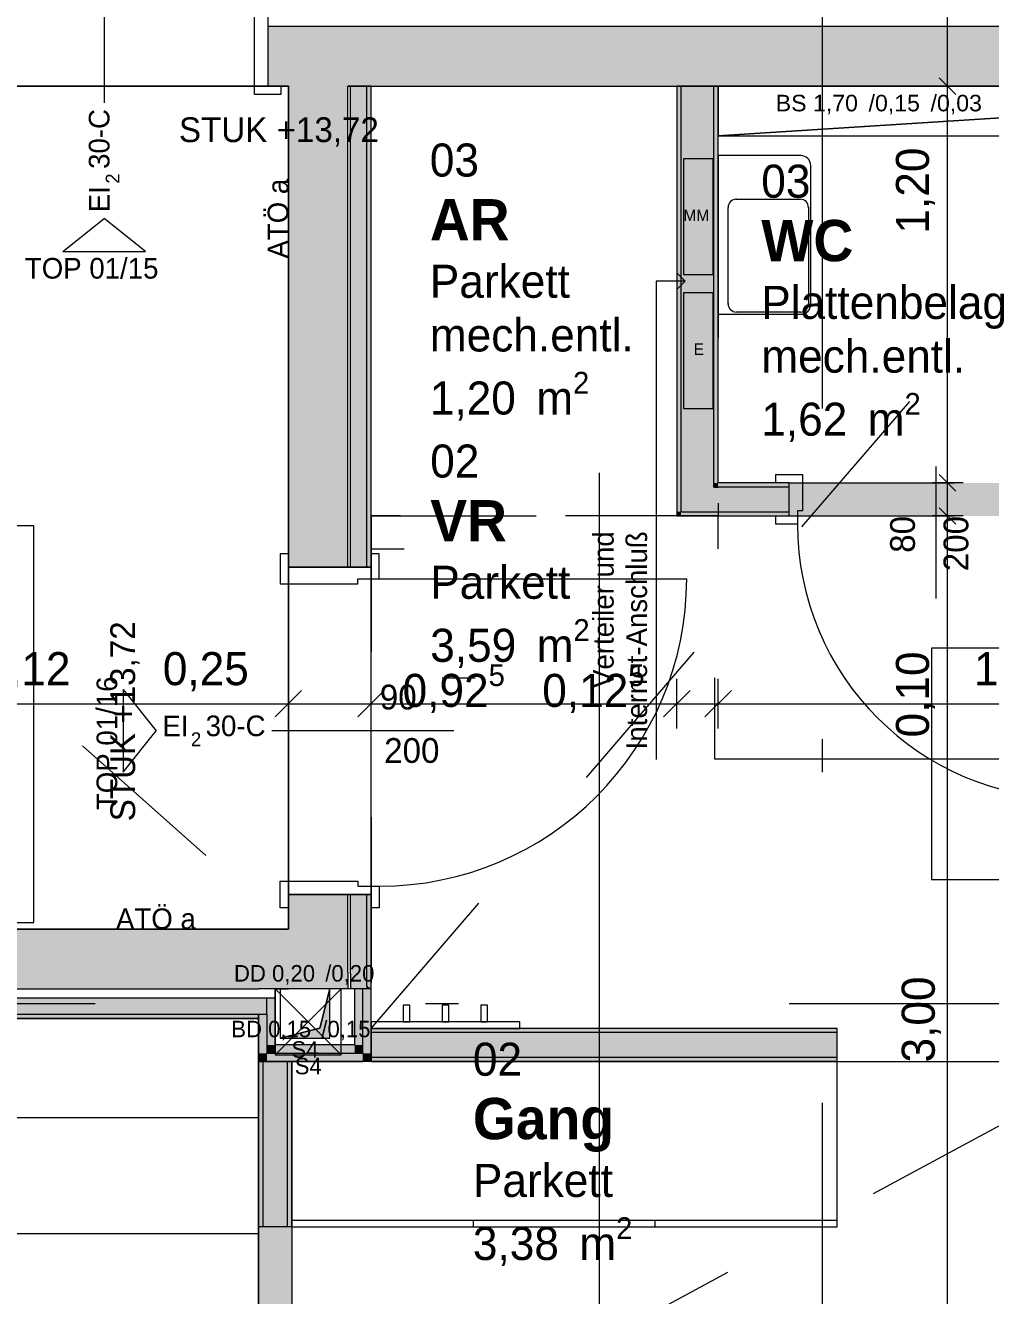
# Model space of a CAD drawing. Header units: metres. Extents: x -3 to 171, y -23 to 41.
# Drawn here: x 12.589 to 15.509, y -9.883 to -6.041 of the extents above; entities that cross this region are included whole.
import ezdxf

# ---------------------------------------------------------------- set-up
doc = ezdxf.new("R2010")
doc.units = ezdxf.units.M
doc.header["$MEASUREMENT"] = 0
for name, pattern in [('Achse', [0.004, 0.002, -0.001, 0, -0.001]), ('Schnittlinie', [0.006, 0.003, -0.0015, 0, -0.0015]), ('Strichlinie eng', [0.002, 0.0015, -0.0005]), ('UNSICHTBAR', [0.4, 0, -0.4]), ('Untersicht', [0.001, 0.0005, -0.0005])]:
    doc.linetypes.add(name, pattern=pattern)
for name, color, linetype in [('4._1.DG PP STG1_1_000 Achsraster', 7, 'Continuous'), ('4._1.DG PP STG1_1_120 Wand Innen tragend', 7, 'Continuous'), ('4._1.DG PP STG1_1_130 Wand Innen', 7, 'Continuous'), ('4._1.DG PP STG1_1_170 Schachtwände', 7, 'Continuous'), ('4._1.DG PP STG1_1_220 Bodenaufbau', 7, 'Continuous'), ('4._1.DG PP STG1_1_230 Decke abgehaengt', 7, 'Continuous'), ('4._1.DG PP STG1_1_270 Deckendurchbruchsymbol', 7, 'Continuous'), ('4._1.DG PP STG1_1_410 Treppe', 7, 'Continuous'), ('4._1.DG PP STG1_1_510 Möblierung', 7, 'Continuous'), ('4._1.DG PP STG1_1_520 Fixeinbauten', 7, 'Continuous'), ('4._1.DG PP STG1_1_530 Küche', 7, 'Continuous'), ('4._1.DG PP STG1_1_540 Sanitäreinrichtung', 7, 'Continuous'), ('4._1.DG PP STG1_1_630 Elektrische Installation', 7, 'Continuous'), ('4._1.DG PP STG1_1_810 Raum', 7, 'Continuous'), ('4._1.DG PP STG1_1_815 Raumbegrenzung', 7, 'Continuous'), ('4._1.DG PP STG1_1_851 Marker Schnitt', 7, 'Continuous'), ('4._1.DG PP STG1_1_910 Allgemein Bemaßung.x', 7, 'Continuous'), ('4._1.DG PP STG1_1_945 Einreichplan Beschriftung', 7, 'Continuous'), ('4._1.DG PP STG1_1_950 Polierplan Bemaßung', 7, 'Continuous')]:
    doc.layers.add(name, color=color, linetype=linetype)
doc.styles.add('ERSTELLTER_STIL_1', font='arial.ttf')
doc.styles.add('ERSTELLTER_STIL_2', font='')
doc.styles.add('ERSTELLTER_STIL_6', font='')
doc.styles.get('ERSTELLTER_STIL_2').set_extended_font_data('Eurostile')
doc.styles.get('ERSTELLTER_STIL_6').set_extended_font_data('Eurostile', bold=True)

msp = doc.modelspace()

# ---------------------------------------------------------------- hatches: boundary and pattern name
at = {"layer": '4._1.DG PP STG1_1_120 Wand Innen tragend', "linetype": 'Continuous', "lineweight": 13, "true_color": 0x3f7f02}
for points in [[(16.385, -6.045), (13.3225, -6.045), (13.3225, -6.225), (16.385, -6.225)], [(13.385, -7.68), (13.565, -7.68), (13.565, -6.225), (13.385, -6.225)], [(13.385, -8.775), (13.565, -8.775), (13.565, -8.67), (13.385, -8.67)], [(9.685, -8.955), (13.295, -8.955), (13.295, -8.775), (9.685, -8.775)], [(13.32, -8.865), (13.295, -8.775), (13.295, -8.955), (13.32, -8.955)], [(13.385, -8.775), (13.295, -8.775), (13.345, -8.955), (13.385, -8.955)], [(13.385, -8.955), (13.565, -8.955), (13.565, -8.9046), (13.385, -8.775)], [(13.385, -8.775), (13.565, -8.9046), (13.565, -8.775)], [(13.345, -8.955), (13.32, -8.865), (13.32, -8.955)]]:
    msp.add_hatch(color=76, dxfattribs=at).paths.add_polyline_path(points)
at = {"layer": '4._1.DG PP STG1_1_120 Wand Innen tragend', "linetype": 'Continuous', "lineweight": 13, "true_color": 0xffaa00}
for points in [[(13.5725, -6.225), (13.5725, -7.68), (13.6225, -7.68), (13.6225, -6.225)], [(13.5725, -8.91), (13.6225, -8.946), (13.6225, -8.67), (13.5725, -8.67)], [(13.6225, -8.946), (13.5725, -8.91), (13.5725, -8.955), (13.6225, -8.955)], [(9.685, -9.0325), (13.295, -9.0325), (13.295, -8.9825), (9.685, -8.9825)], [(13.32, -9.0325), (13.32, -8.9825), (13.295, -8.9825), (13.295, -9.0325)]]:
    msp.add_hatch(color=40, dxfattribs=at).paths.add_polyline_path(points)
at = {"layer": '4._1.DG PP STG1_1_120 Wand Innen tragend', "linetype": 'Continuous', "lineweight": 13, "true_color": 0xfb02fe}
for points in [[(13.6225, -6.225), (13.6225, -7.68), (13.635, -7.68), (13.635, -6.225)], [(13.6225, -8.946), (13.635, -8.955), (13.635, -8.67), (13.6225, -8.67)], [(13.6225, -8.946), (13.6225, -8.955), (13.635, -8.955)], [(9.685, -9.045), (13.295, -9.045), (13.295, -9.0325), (9.685, -9.0325)]]:
    msp.add_hatch(color=6, dxfattribs=at).paths.add_polyline_path(points)
at = {"layer": '4._1.DG PP STG1_1_130 Wand Innen', "linetype": 'Continuous', "lineweight": 13, "true_color": 0xfb02fe}
for points in [[(14.5725, -7.5125), (14.5725, -6.225), (14.56, -6.225), (14.56, -7.5125)], [(14.685, -7.425), (14.685, -6.225), (14.6725, -6.225), (14.6725, -7.425)], [(14.685, -7.425), (14.6725, -7.435), (14.6725, -7.4375), (14.685, -7.4375)], [(14.6725, -7.435), (14.685, -7.425), (14.6725, -7.425)], [(14.685, -7.425), (14.685, -7.4375), (14.9, -7.4375), (14.9, -7.425)], [(14.5725, -7.5125), (14.56, -7.5125), (14.56, -7.525), (14.5725, -7.515)], [(14.56, -7.525), (14.5725, -7.525), (14.5725, -7.515)], [(14.5725, -7.5125), (14.5725, -7.515), (14.5756, -7.5125)], [(14.5725, -7.515), (14.5725, -7.525), (14.9, -7.525), (14.9, -7.5125), (14.5756, -7.5125)], [(15.045, -9.075), (13.635, -9.075), (13.635, -9.0875), (15.045, -9.0875)], [(13.295, -9.175), (13.295, -9.675), (13.3075, -9.675), (13.3075, -9.175)], [(13.3825, -9.675), (13.395, -9.675), (13.395, -9.175), (13.3825, -9.175)], [(13.635, -9.175), (15.045, -9.175), (15.045, -9.1625), (13.635, -9.1625)]]:
    msp.add_hatch(color=6, dxfattribs=at).paths.add_polyline_path(points)
at = {"layer": '4._1.DG PP STG1_1_130 Wand Innen', "linetype": 'Continuous', "lineweight": 13, "true_color": 0xffaa00}
for points in [[(14.6694, -7.4375), (14.6725, -7.435), (14.6725, -6.225), (14.5725, -6.225), (14.5725, -7.4375)], [(14.5725, -7.4375), (14.5725, -7.5125), (14.5756, -7.5125), (14.6694, -7.4375)], [(14.6725, -7.4375), (14.6694, -7.4375), (14.5756, -7.5125), (14.6725, -7.5125)], [(14.6725, -7.435), (14.6694, -7.4375), (14.6725, -7.4375)], [(14.6725, -7.5125), (14.9, -7.5125), (14.9, -7.4375), (14.6725, -7.4375)], [(15.045, -9.0875), (13.635, -9.0875), (13.635, -9.1625), (15.045, -9.1625)], [(13.3075, -9.175), (13.3075, -9.675), (13.3825, -9.675), (13.3825, -9.175)]]:
    msp.add_hatch(color=40, dxfattribs=at).paths.add_polyline_path(points)
at = {"layer": '4._1.DG PP STG1_1_130 Wand Innen', "linetype": 'Continuous', "lineweight": 0, "true_color": 0xffffff}
for points in [[(15.79, -7.525), (15.79, -7.425), (14.9, -7.425), (14.9, -7.525)], [(13.395, -10.525), (13.395, -9.675), (13.295, -9.675), (13.295, -10.525)]]:
    msp.add_hatch(color=7, dxfattribs=at).paths.add_polyline_path(points)
at = {"layer": '4._1.DG PP STG1_1_170 Schachtwände', "linetype": 'Continuous', "lineweight": 13, "true_color": 0xfb02fe}
for points in [[(13.345, -9.125), (13.345, -8.9825), (13.32, -8.9825), (13.32, -9.125)], [(13.61, -9.125), (13.61, -8.955), (13.585, -8.955), (13.585, -9.125)], [(13.635, -9.15), (13.635, -8.955), (13.61, -8.955), (13.61, -9.15)], [(13.32, -9.15), (13.32, -9.0325), (13.295, -9.0325), (13.295, -9.15)], [(13.32, -9.125), (13.32, -9.15), (13.345, -9.125)], [(13.345, -9.125), (13.32, -9.15), (13.345, -9.15)], [(13.585, -9.125), (13.345, -9.125), (13.345, -9.15), (13.585, -9.15)], [(13.585, -9.15), (13.61, -9.15), (13.585, -9.125)], [(13.585, -9.125), (13.61, -9.15), (13.61, -9.125)], [(13.295, -9.15), (13.295, -9.175), (13.32, -9.15)], [(13.32, -9.15), (13.295, -9.175), (13.32, -9.175)], [(13.61, -9.15), (13.32, -9.15), (13.32, -9.175), (13.61, -9.175)], [(13.61, -9.175), (13.635, -9.175), (13.61, -9.15)], [(13.61, -9.15), (13.635, -9.175), (13.635, -9.15)]]:
    msp.add_hatch(color=6, dxfattribs=at).paths.add_polyline_path(points)
at = {"layer": '4._1.DG PP STG1_1_270 Deckendurchbruchsymbol', "linetype": 'Continuous', "lineweight": 0}
msp.add_hatch(color=8, dxfattribs=at).paths.add_polyline_path([(13.36, -9.105), (13.51, -9.105), (13.51, -8.955), (13.4797, -9.0747)])
at = {"layer": '4._1.DG PP STG1_1_630 Elektrische Installation', "linetype": 'Continuous', "lineweight": 0, "true_color": 0x3f1b00}
for points in [[(14.67, -6.445), (14.58, -6.445), (14.58, -6.795), (14.67, -6.795)], [(14.67, -6.85), (14.58, -6.85), (14.58, -7.2), (14.67, -7.2)]]:
    msp.add_hatch(color=28, dxfattribs=at).paths.add_polyline_path(points)

# ---------------------------------------------------------------- linework, layer by layer
at = {"layer": '4._1.DG PP STG1_1_000 Achsraster', "color": 5, "linetype": 'Achse', "lineweight": 0, "ltscale": 1000}
for p, q in [((15, 3), (15, -22.5231)), ((-1.5, -9), (21, -9))]:
    msp.add_line(p, q, dxfattribs=at)
at = {"layer": '4._1.DG PP STG1_1_120 Wand Innen tragend', "color": 7, "linetype": 'Continuous', "lineweight": 13, "ltscale": 1000}
for p, q in [((12.8275, -5.725), (12.8275, -6.275)), ((13.3225, -5.975), (13.3225, -6.225)), ((13.2825, -6.25), (13.2825, -6.015)), ((13.3225, -6.0375), (13.3225, -6.045)), ((13.3225, -6.0375), (13.3225, -6.045)), ((13.3225, -6.0375), (13.3225, -6.045)), ((13.3625, -6.25), (13.2825, -6.25)), ((13.3225, -6.225), (13.3625, -6.225)), ((13.3625, -6.225), (13.3625, -6.25)), ((13.5725, -7.68), (13.5725, -6.225)), ((13.6225, -7.68), (13.6225, -6.225)), ((13.385, -7.64), (13.36, -7.64)), ((13.36, -7.64), (13.36, -7.73)), ((13.385, -7.68), (13.385, -7.64)), ((13.66, -7.64), (13.635, -7.64)), ((13.635, -7.64), (13.635, -7.68)), ((13.66, -7.715), (13.66, -7.64)), ((13.635, -7.68), (13.385, -7.68)), ((13.565, -7.68), (13.5725, -7.68)), ((13.565, -7.68), (13.5725, -7.68)), ((13.565, -7.68), (13.5725, -7.68)), ((13.5725, -7.68), (13.6225, -7.68)), ((13.5725, -7.68), (13.6225, -7.68)), ((13.5725, -7.68), (13.6225, -7.68)), ((13.6225, -7.68), (13.635, -7.68)), ((13.6225, -7.68), (13.635, -7.68)), ((13.6225, -7.68), (13.635, -7.68)), ((13.595, -7.73), (13.595, -7.715)), ((13.595, -7.715), (13.66, -7.715)), ((13.66, -7.715), (14.59, -7.715)), ((13.36, -7.73), (13.595, -7.73)), ((13.885, -8.175), (13.335, -8.175)), ((13.36, -8.63), (13.595, -8.63)), ((13.36, -8.71), (13.36, -8.63)), ((13.595, -8.63), (13.595, -8.645)), ((13.635, -8.67), (13.385, -8.67)), ((13.385, -8.67), (13.385, -8.71)), ((13.565, -8.67), (13.5725, -8.67)), ((13.565, -8.67), (13.5725, -8.67)), ((13.565, -8.67), (13.5725, -8.67)), ((13.5725, -8.91), (13.5725, -8.67)), ((13.5725, -8.67), (13.6225, -8.67)), ((13.5725, -8.67), (13.6225, -8.67)), ((13.5725, -8.67), (13.6225, -8.67)), ((13.595, -8.645), (13.66, -8.645)), ((13.6225, -8.946), (13.6225, -8.67)), ((13.6225, -8.67), (13.635, -8.67)), ((13.6225, -8.67), (13.635, -8.67)), ((13.6225, -8.67), (13.635, -8.67)), ((13.635, -8.71), (13.635, -8.67)), ((13.66, -8.645), (13.66, -8.71)), ((13.385, -8.71), (13.36, -8.71)), ((13.66, -8.71), (13.635, -8.71)), ((13.5725, -8.91), (13.5725, -8.955)), ((13.6225, -8.946), (13.6225, -8.955)), ((9.685, -8.9825), (13.295, -8.9825)), ((9.685, -9.0325), (13.295, -9.0325))]:
    msp.add_line(p, q, dxfattribs=at)
at = {"layer": '4._1.DG PP STG1_1_120 Wand Innen tragend', "color": 7, "linetype": 'Continuous', "lineweight": 18, "ltscale": 1000}
for p, q in [((16.385, -6.045), (13.3225, -6.045)), ((13.3225, -6.045), (13.3225, -6.225)), ((13.3225, -6.045), (13.3225, -6.225)), ((13.3225, -6.045), (13.3225, -6.225)), ((13.565, -7.68), (13.565, -6.225)), ((13.385, -7.68), (13.565, -7.68)), ((13.385, -7.68), (13.565, -7.68)), ((13.385, -7.68), (13.565, -7.68)), ((13.385, -8.67), (13.565, -8.67)), ((13.385, -8.67), (13.565, -8.67)), ((13.385, -8.67), (13.565, -8.67)), ((13.565, -8.775), (13.565, -8.67)), ((13.565, -8.9046), (13.565, -8.775)), ((13.565, -8.9046), (13.565, -8.955)), ((9.685, -8.955), (13.295, -8.955))]:
    msp.add_line(p, q, dxfattribs=at)
at = {"layer": '4._1.DG PP STG1_1_120 Wand Innen tragend', "color": 8, "linetype": 'Continuous', "lineweight": 13, "ltscale": 1000}
for p, q in [((13.3225, -6.225), (12.3325, -6.225)), ((13.385, -8.67), (13.385, -7.68)), ((13.635, -8.67), (13.635, -7.68))]:
    msp.add_line(p, q, dxfattribs=at)
at = {"layer": '4._1.DG PP STG1_1_120 Wand Innen tragend', "color": 7, "linetype": 'Continuous', "lineweight": 18, "ltscale": 1000, "flags": 128}
for points in [[(13.3225, -6.225), (13.385, -6.225)], [(13.385, -6.225), (13.385, -7.68)], [(13.565, -6.225), (16.385, -6.225)], [(13.385, -8.67), (13.385, -8.775)], [(13.295, -8.775), (6.835, -8.775)], [(13.385, -8.775), (13.295, -8.775)], [(13.345, -8.955), (13.385, -8.955)], [(13.565, -8.955), (13.385, -8.955)]]:
    msp.add_lwpolyline(points, dxfattribs=at)
at = {"layer": '4._1.DG PP STG1_1_120 Wand Innen tragend', "color": 7, "linetype": 'Continuous', "lineweight": 13, "ltscale": 1000, "flags": 128}
for points in [[(13.5725, -6.225), (13.565, -6.225)], [(13.6225, -6.225), (13.5725, -6.225)], [(13.635, -6.225), (13.6225, -6.225)], [(13.635, -7.68), (13.635, -6.225)], [(13.635, -8.955), (13.635, -8.67)], [(13.5725, -8.955), (13.565, -8.955)], [(13.6225, -8.955), (13.5725, -8.955)], [(13.635, -8.955), (13.6225, -8.955)], [(9.685, -9.045), (13.295, -9.045)], [(13.295, -9.045), (13.295, -9.0325)]]:
    msp.add_lwpolyline(points, dxfattribs=at)
at = {"layer": '4._1.DG PP STG1_1_120 Wand Innen tragend', "color": 7, "linetype": 'Continuous', "lineweight": 13, "ltscale": 1000}
msp.add_arc((13.66, -7.715), 0.93, 270, 0, dxfattribs=at)
at = {"layer": '4._1.DG PP STG1_1_130 Wand Innen', "color": 7, "linetype": 'Continuous', "lineweight": 18, "ltscale": 1000}
for p, q in [((14.5725, -6.225), (14.5725, -7.4375)), ((14.6725, -7.435), (14.6725, -6.225)), ((14.5725, -7.4375), (14.5725, -7.5125)), ((14.6725, -7.4375), (14.6725, -7.435)), ((14.6725, -7.4375), (14.685, -7.4375)), ((14.6725, -7.4375), (14.685, -7.4375)), ((14.9, -7.4375), (14.685, -7.4375)), ((14.9, -7.4375), (14.9, -7.425)), ((14.9, -7.4375), (14.9, -7.425)), ((14.9, -7.4375), (14.9, -7.425)), ((14.9, -7.5125), (14.9, -7.4375)), ((14.9, -7.5125), (14.9, -7.4375)), ((14.9, -7.5125), (14.9, -7.4375)), ((14.5756, -7.5125), (14.5725, -7.5125)), ((14.5756, -7.5125), (14.5725, -7.5125)), ((14.5756, -7.5125), (14.6725, -7.5125)), ((14.5756, -7.5125), (14.6725, -7.5125)), ((14.6725, -7.5125), (14.9, -7.5125)), ((14.9, -7.525), (14.9, -7.5125)), ((14.9, -7.525), (14.9, -7.5125)), ((14.9, -7.525), (14.9, -7.5125)), ((15.045, -9.0875), (13.635, -9.0875)), ((13.3075, -9.175), (13.3075, -9.675)), ((13.3825, -9.675), (13.3825, -9.175)), ((13.635, -9.1625), (15.045, -9.1625)), ((13.3075, -9.675), (13.295, -9.675)), ((13.3075, -9.675), (13.295, -9.675)), ((13.3825, -9.675), (13.3075, -9.675)), ((13.3825, -9.675), (13.3075, -9.675)), ((13.395, -9.675), (13.3825, -9.675)), ((13.395, -9.675), (13.3825, -9.675))]:
    msp.add_line(p, q, dxfattribs=at)
at = {"layer": '4._1.DG PP STG1_1_130 Wand Innen', "color": 7, "linetype": 'Continuous', "lineweight": 13, "ltscale": 1000}
for p, q in [((15.345, -7.775), (15.345, -7.375)), ((14.86, -7.425), (14.86, -7.4)), ((14.86, -7.4), (14.94, -7.4)), ((14.94, -7.4), (14.94, -7.51)), ((14.9, -7.425), (14.86, -7.425)), ((14.9, -7.525), (14.9, -7.425)), ((14.86, -7.55), (14.86, -7.525)), ((14.86, -7.525), (14.9, -7.525)), ((14.94, -7.51), (14.925, -7.51)), ((14.925, -7.51), (14.925, -7.55)), ((14.925, -7.55), (14.86, -7.55))]:
    msp.add_line(p, q, dxfattribs=at)
at = {"layer": '4._1.DG PP STG1_1_130 Wand Innen', "color": 8, "linetype": 'Untersicht', "lineweight": 13, "ltscale": 1000}
for p, q in [((14.9, -7.425), (15.79, -7.425)), ((14.9, -7.525), (15.79, -7.525)), ((13.295, -9.675), (13.295, -10.525)), ((13.395, -9.675), (13.395, -10.525))]:
    msp.add_line(p, q, dxfattribs=at)
at = {"layer": '4._1.DG PP STG1_1_130 Wand Innen', "color": 7, "linetype": 'Continuous', "lineweight": 18, "ltscale": 1000, "flags": 128}
for points in [[(14.5725, -6.225), (14.56, -6.225)], [(14.56, -6.225), (14.56, -7.525)], [(14.6725, -6.225), (14.5725, -6.225)], [(14.685, -6.225), (14.6725, -6.225)], [(14.685, -7.425), (14.685, -6.225)], [(14.9, -7.425), (14.685, -7.425)], [(14.56, -7.525), (14.5725, -7.525)], [(14.5725, -7.525), (14.9, -7.525)], [(15.045, -9.075), (13.635, -9.075)], [(13.635, -9.075), (13.635, -9.175)], [(15.045, -9.175), (15.045, -9.075)], [(13.295, -9.175), (13.295, -9.675)], [(13.395, -9.175), (13.295, -9.175)], [(13.395, -9.675), (13.395, -9.175)], [(13.635, -9.175), (15.045, -9.175)]]:
    msp.add_lwpolyline(points, dxfattribs=at)
at = {"layer": '4._1.DG PP STG1_1_130 Wand Innen', "color": 8, "linetype": 'UNSICHTBAR', "lineweight": 13, "ltscale": 1000, "flags": 128}
for points in [[(14.685, -7.525), (13.635, -7.525)], [(13.635, -7.5375), (13.635, -7.525)], [(14.685, -7.5375), (14.685, -7.525)], [(13.635, -7.6125), (13.635, -7.5375)], [(14.685, -7.6125), (14.685, -7.5375)], [(13.635, -7.625), (13.635, -7.6125)], [(13.635, -7.625), (14.685, -7.625)], [(14.685, -7.625), (14.685, -7.6125)]]:
    msp.add_lwpolyline(points, dxfattribs=at)
at = {"layer": '4._1.DG PP STG1_1_130 Wand Innen', "color": 7, "linetype": 'Continuous', "lineweight": 13, "ltscale": 1000}
msp.add_arc((15.755, -7.55), 0.83, 180, 270, dxfattribs=at)
at = {"layer": '4._1.DG PP STG1_1_170 Schachtwände', "color": 7, "linetype": 'Continuous', "lineweight": 18, "ltscale": 1000}
for p, q in [((13.32, -8.955), (13.295, -8.955)), ((13.32, -8.955), (13.295, -8.955)), ((13.345, -8.955), (13.32, -8.955)), ((13.345, -8.955), (13.32, -8.955)), ((13.32, -9.0325), (13.32, -8.9825)), ((13.32, -9.0325), (13.32, -8.9825)), ((13.345, -8.9825), (13.345, -8.955)), ((13.61, -9.125), (13.61, -8.955)), ((13.32, -9.0325), (13.32, -9.125)), ((13.32, -9.125), (13.32, -9.15)), ((13.61, -9.15), (13.61, -9.125)), ((13.32, -9.15), (13.345, -9.15)), ((13.345, -9.15), (13.585, -9.15)), ((13.585, -9.15), (13.61, -9.15))]:
    msp.add_line(p, q, dxfattribs=at)
at = {"layer": '4._1.DG PP STG1_1_170 Schachtwände', "color": 7, "linetype": 'Continuous', "lineweight": 13, "ltscale": 1000}
for p, q in [((13.295, -8.9825), (13.32, -8.9825)), ((13.32, -8.9825), (13.345, -8.9825)), ((13.32, -8.9825), (13.345, -8.9825)), ((13.295, -9.0325), (13.32, -9.0325)), ((13.295, -9.0325), (13.32, -9.0325))]:
    msp.add_line(p, q, dxfattribs=at)
at = {"layer": '4._1.DG PP STG1_1_170 Schachtwände', "color": 7, "linetype": 'Continuous', "lineweight": 18, "ltscale": 1000, "flags": 128}
for points in [[(13.345, -9.125), (13.345, -8.955)], [(13.61, -8.955), (13.585, -8.955)], [(13.585, -8.955), (13.585, -9.125)], [(13.635, -8.955), (13.61, -8.955)], [(13.635, -9.175), (13.635, -8.955)], [(13.295, -9.0325), (13.295, -9.15)], [(13.585, -9.125), (13.345, -9.125)], [(13.295, -9.175), (13.295, -9.15)], [(13.295, -9.175), (13.61, -9.175)], [(13.635, -9.175), (13.61, -9.175)]]:
    msp.add_lwpolyline(points, dxfattribs=at)
at = {"layer": '4._1.DG PP STG1_1_220 Bodenaufbau', "color": 7, "linetype": 'Continuous', "lineweight": 13, "ltscale": 1000, "true_color": 0xf4f4f4, "flags": 128}
for points in [[(6.835, -8.775), (6.835, -6.225), (8.175, -6.225), (8.175, -5.805), (8.745, -5.805), (8.745, -3.865), (11.105, -3.865), (11.105, -6.225), (13.385, -6.225), (13.385, -8.775)], [(6.835, -8.775), (8.105, -8.775), (8.105, -7.555), (12.115, -7.555), (12.115, -8.775), (13.385, -8.775), (13.385, -6.225), (11.105, -6.225), (11.105, -6.045), (8.975, -6.045), (8.975, -6.225), (6.835, -6.225)]]:
    msp.add_lwpolyline(points, close=True, dxfattribs=at)
at = {"layer": '4._1.DG PP STG1_1_230 Decke abgehaengt', "color": 8, "linetype": 'Untersicht', "lineweight": 13, "ltscale": 1000}
for p, q in [((13.635, -9.075), (16.0843, -6.225)), ((12.015, -7.555), (13.385, -8.775)), ((13.395, -10.525), (15.895, -9.175)), ((15.045, -9.175), (15.895, -9.175))]:
    msp.add_line(p, q, dxfattribs=at)
at = {"layer": '4._1.DG PP STG1_1_230 Decke abgehaengt', "color": 8, "linetype": 'Untersicht', "lineweight": 13, "ltscale": 1000, "flags": 128}
for points in [[(10.865, -7.555), (12.015, -7.555), (12.015, -8.775), (13.385, -8.775), (13.385, -6.225), (10.865, -6.225)], [(13.395, -9.175), (13.395, -10.525), (15.895, -10.525), (15.895, -7.125), (16.0843, -7.125), (16.0843, -6.225), (14.685, -6.225), (14.685, -7.525), (13.635, -7.525), (13.635, -9.175)]]:
    msp.add_lwpolyline(points, close=True, dxfattribs=at)
at = {"layer": '4._1.DG PP STG1_1_270 Deckendurchbruchsymbol', "color": 7, "linetype": 'Strichlinie eng', "lineweight": 13, "ltscale": 1000}
for p, q in [((13.345, -9.155), (13.545, -8.955)), ((13.345, -8.955), (13.545, -9.155))]:
    msp.add_line(p, q, dxfattribs=at)
at = {"layer": '4._1.DG PP STG1_1_270 Deckendurchbruchsymbol', "color": 1, "linetype": 'Continuous', "lineweight": 0, "ltscale": 1000, "flags": 128}
for points in [[(16.283, -6.2731), (16.385, -6.2251), (14.685, -6.225), (14.685, -6.375)], [(14.685, -6.375), (16.385, -6.3751), (16.385, -6.2251), (16.283, -6.2731)]]:
    msp.add_lwpolyline(points, close=True, dxfattribs=at)
at = {"layer": '4._1.DG PP STG1_1_270 Deckendurchbruchsymbol', "color": 7, "linetype": 'Strichlinie eng', "lineweight": 13, "ltscale": 1000, "flags": 128}
msp.add_lwpolyline([(13.545, -9.155), (13.545, -8.955), (13.345, -8.955), (13.345, -9.155)], close=True, dxfattribs=at)
at = {"layer": '4._1.DG PP STG1_1_270 Deckendurchbruchsymbol', "color": 7, "linetype": 'Continuous', "lineweight": 13, "ltscale": 1000, "flags": 128}
for points in [[(13.4797, -9.0747), (13.51, -8.955), (13.36, -8.955), (13.36, -9.105)], [(13.36, -9.105), (13.51, -9.105), (13.51, -8.955), (13.4797, -9.0747)]]:
    msp.add_lwpolyline(points, close=True, dxfattribs=at)
at = {"layer": '4._1.DG PP STG1_1_410 Treppe', "color": 7, "linetype": 'Continuous', "lineweight": 13, "ltscale": 1000}
for p, q in [((12.615, -7.555), (12.165, -7.555)), ((12.615, -8.755), (12.615, -7.555)), ((12.165, -8.755), (12.615, -8.755))]:
    msp.add_line(p, q, dxfattribs=at)
at = {"layer": '4._1.DG PP STG1_1_510 Möblierung', "color": 8, "linetype": 'Continuous', "lineweight": 13, "ltscale": 1000, "true_color": 0x7e7f7f}
for p, q in [((13.395, -9.655), (15.045, -9.655)), ((13.395, -9.675), (13.395, -9.655)), ((13.945, -9.675), (13.945, -9.655)), ((14.495, -9.675), (14.495, -9.655))]:
    msp.add_line(p, q, dxfattribs=at)
at = {"layer": '4._1.DG PP STG1_1_510 Möblierung', "color": 7, "linetype": 'Continuous', "lineweight": 13, "ltscale": 1000, "flags": 128}
for points in [[(13.7325, -9.005), (13.7325, -9.055), (13.7525, -9.055), (13.7525, -9.005)], [(13.85, -9.005), (13.85, -9.055), (13.87, -9.055), (13.87, -9.005)], [(13.9675, -9.005), (13.9675, -9.055), (13.9875, -9.055), (13.9875, -9.005)], [(14.085, -9.055), (13.635, -9.055), (13.635, -9.075), (14.085, -9.075)]]:
    msp.add_lwpolyline(points, close=True, dxfattribs=at)
at = {"layer": '4._1.DG PP STG1_1_510 Möblierung', "color": 8, "linetype": 'Continuous', "lineweight": 13, "ltscale": 1000, "true_color": 0x7e7f7f, "flags": 128}
msp.add_lwpolyline([(13.395, -9.675), (15.045, -9.675), (15.045, -9.175), (13.395, -9.175)], close=True, dxfattribs=at)
at = {"layer": '4._1.DG PP STG1_1_520 Fixeinbauten', "color": 5, "linetype": 'Continuous', "lineweight": 13, "ltscale": 1000, "flags": 128}
msp.add_lwpolyline([(15.605, -7.925), (15.33, -7.925), (15.33, -8.625), (15.605, -8.625)], close=True, dxfattribs=at)
at = {"layer": '4._1.DG PP STG1_1_530 Küche', "color": 150, "linetype": 'Strichlinie eng', "lineweight": 13, "ltscale": 1000, "true_color": 0x0f7ffe}
for p, q in [((13.295, -9.045), (10.285, -9.045)), ((13.295, -9.345), (13.295, -9.045)), ((10.285, -9.345), (13.295, -9.345))]:
    msp.add_line(p, q, dxfattribs=at)
at = {"layer": '4._1.DG PP STG1_1_530 Küche', "color": 150, "linetype": 'Continuous', "lineweight": 13, "ltscale": 1000, "true_color": 0x0f7ffe, "flags": 128}
msp.add_lwpolyline([(13.295, -9.045), (10.285, -9.045), (10.285, -9.695), (13.295, -9.695)], close=True, dxfattribs=at)
at = {"layer": '4._1.DG PP STG1_1_540 Sanitäreinrichtung', "color": 150, "linetype": 'Continuous', "lineweight": 13, "ltscale": 1000, "true_color": 0x0f7ffe}
for p, q in [((14.74, -6.5669), (14.9332, -6.5669)), ((14.715, -6.8832), (14.715, -6.5919)), ((14.9581, -6.5919), (14.9581, -6.8832)), ((14.9332, -6.9082), (14.74, -6.9082))]:
    msp.add_line(p, q, dxfattribs=at)
at = {"layer": '4._1.DG PP STG1_1_540 Sanitäreinrichtung', "color": 150, "linetype": 'Continuous', "lineweight": 13, "ltscale": 1000, "true_color": 0x0f7ffe, "flags": 128}
msp.add_lwpolyline([(14.685, -6.435), (14.685, -6.915), (14.935, -6.915, 0.414214), (14.965, -6.885), (14.965, -6.465, 0.414214), (14.935, -6.435)], format="xyb", close=True, dxfattribs=at)
at = {"layer": '4._1.DG PP STG1_1_540 Sanitäreinrichtung', "color": 150, "linetype": 'Continuous', "lineweight": 13, "ltscale": 1000, "true_color": 0x0f7ffe}
for centre, start, end in [((14.74, -6.5919), 90, 180), ((14.9332, -6.5919), 0, 90), ((14.74, -6.8832), 180, 270), ((14.9332, -6.8832), 270, 0)]:
    msp.add_arc(centre, 0.025, start, end, dxfattribs=at)
for p in [(14.74, -6.5669), (14.9581, -6.5919), (14.715, -6.8832), (14.9332, -6.9082)]:
    msp.add_point(p, dxfattribs=at)
at = {"layer": '4._1.DG PP STG1_1_630 Elektrische Installation', "color": 7, "linetype": 'Continuous', "lineweight": 13, "ltscale": 1000, "flags": 128}
for points in [[(14.67, -6.445), (14.58, -6.445), (14.58, -6.795), (14.67, -6.795)], [(14.67, -6.85), (14.58, -6.85), (14.58, -7.2), (14.67, -7.2)]]:
    msp.add_lwpolyline(points, close=True, dxfattribs=at)
at = {"layer": '4._1.DG PP STG1_1_815 Raumbegrenzung', "color": 8, "linetype": 'Untersicht', "lineweight": 13, "ltscale": 1000}
msp.add_line((13.635, -7.525), (14.56, -7.525), dxfattribs=at)
at = {"layer": '4._1.DG PP STG1_1_815 Raumbegrenzung', "color": 8, "linetype": 'Continuous', "lineweight": 13, "ltscale": 1000}
msp.add_line((13.295, -10.525), (13.295, -9.675), dxfattribs=at)
at = {"layer": '4._1.DG PP STG1_1_851 Marker Schnitt', "color": 7, "linetype": 'Schnittlinie', "lineweight": 13, "ltscale": 1000}
for p, q in [((14.325, 4.805), (14.325, -22.5231)), ((-2.85, -8.015), (14.6743, -8.015)), ((14.6743, -8.015), (14.6743, -8.2598)), ((14.6743, -8.2598), (19.85, -8.2598))]:
    msp.add_line(p, q, dxfattribs=at)
at = {"layer": '4._1.DG PP STG1_1_910 Allgemein Bemaßung.x', "color": 7, "linetype": 'Continuous', "lineweight": 13, "ltscale": 1000}
for p, q in [((12.7025, -6.725), (12.8275, -6.625)), ((12.9525, -6.725), (12.8275, -6.625)), ((12.7025, -6.725), (12.9525, -6.725)), ((12.885, -8.05), (12.885, -8.3)), ((12.885, -8.05), (12.985, -8.175)), ((12.885, -8.3), (12.985, -8.175))]:
    msp.add_line(p, q, dxfattribs=at)
at = {"layer": '4._1.DG PP STG1_1_945 Einreichplan Beschriftung', "color": 92, "linetype": 'Continuous', "lineweight": 13, "ltscale": 1000}
for p, q in [((14.585, -6.815), (14.56, -6.79)), ((14.585, -6.815), (14.4975, -6.815)), ((14.4975, -6.815), (14.4975, -7.5715)), ((14.585, -6.815), (14.56, -6.84)), ((14.4975, -7.5715), (14.4975, -8.262))]:
    msp.add_line(p, q, dxfattribs=at)
at = {"layer": '4._1.DG PP STG1_1_950 Polierplan Bemaßung', "color": 6, "linetype": 'Continuous', "lineweight": 13, "ltscale": 1000, "true_color": 0xfb02fe}
for p, q in [((15.379, -6.225), (15.379, -5.975)), ((15.354, -6.2), (15.404, -6.25)), ((15.4259, -6.225), (15.3321, -6.225)), ((15.379, -7.425), (15.379, -6.225)), ((15.354, -7.4), (15.404, -7.45)), ((15.4259, -7.425), (15.3321, -7.425)), ((15.379, -7.525), (15.379, -7.425)), ((15.4259, -7.525), (15.3321, -7.525)), ((15.354, -7.5), (15.404, -7.55)), ((15.379, -10.525), (15.379, -7.525)), ((13.385, -8.168), (13.385, -8.018)), ((13.635, -8.168), (13.635, -8.018)), ((14.56, -8.168), (14.56, -8.018)), ((14.685, -8.168), (14.685, -8.018)), ((13.425, -8.053), (13.345, -8.133)), ((13.675, -8.053), (13.595, -8.133)), ((14.6, -8.053), (14.52, -8.133)), ((14.725, -8.053), (14.645, -8.133)), ((12.265, -8.093), (13.385, -8.093)), ((13.385, -8.093), (13.635, -8.093)), ((13.635, -8.093), (14.56, -8.093)), ((14.56, -8.093), (14.685, -8.093)), ((14.685, -8.093), (15.895, -8.093))]:
    msp.add_line(p, q, dxfattribs=at)

# ---------------------------------------------------------------- texts
at = {"layer": '4._1.DG PP STG1_1_120 Wand Innen tragend', "color": 7, "linetype": 'Continuous', "lineweight": 13, "attachment_point": 9, "rotation": 90, "style": 'ERSTELLTER_STIL_2'}
for s, insert, char_height in [('\\A1;{\\pqr;\\pt0;\\fEurostile|b0|i0|c0|p0;\\W1.000000;30-C}', (12.8445, -6.2942), 0.0625), ('\\A1;{\\pqr;\\pt0;\\fEurostile|b0|i0|c0|p0;\\W1.000000;2}', (12.8739, -6.4889), 0.041667), ('\\A1;{\\pqr;\\pt0;\\fEurostile|b0|i0|c0|p0;\\W1.000000;EI}', (12.8439, -6.5273), 0.0625), ('\\A1;{\\pqr;\\pt0;\\fEurostile|b0|i0|c0|p0;\\W1.000000;STUK +13,72}', (12.9353, -7.8438), 0.075)]:
    msp.add_mtext(s, dxfattribs=dict(at, insert=insert, char_height=char_height))
at = {"layer": '4._1.DG PP STG1_1_120 Wand Innen tragend', "color": 7, "linetype": 'Continuous', "lineweight": 13, "attachment_point": 9, "style": 'ERSTELLTER_STIL_2'}
for s, insert, char_height in [('\\A1;{\\pqr;\\pt0;\\fEurostile|b0|i0|c0|p0;\\W1.000000;STUK +13,72}', (13.6587, -6.4082), 0.075), ('\\A1;{\\pqr;\\pt0;\\fEurostile|b0|i0|c0|p0;\\W1.000000;90}', (13.773, -8.1114), 0.075), ('\\A1;{\\pqr;\\pt0;\\fEurostile|b0|i0|c0|p0;\\W1.000000;EI}', (13.0827, -8.1914), 0.0625), ('\\A1;{\\pqr;\\pt0;\\fEurostile|b0|i0|c0|p0;\\W1.000000;30-C}', (13.3158, -8.192), 0.0625), ('\\A1;{\\pqr;\\pt0;\\fEurostile|b0|i0|c0|p0;\\W1.000000;2}', (13.1211, -8.2214), 0.041667), ('\\A1;{\\pqr;\\pt0;\\fEurostile|b0|i0|c0|p0;\\W1.000000;200}', (13.842, -8.273), 0.075)]:
    msp.add_mtext(s, dxfattribs=dict(at, insert=insert, char_height=char_height))
at = {"layer": '4._1.DG PP STG1_1_130 Wand Innen', "color": 7, "linetype": 'Continuous', "lineweight": 13, "char_height": 0.075, "attachment_point": 9, "rotation": 90, "style": 'ERSTELLTER_STIL_2'}
for s, insert in [('\\A1;{\\pqr;\\pt0;\\fEurostile|b0|i0|c0|p0;\\W1.000000;80}', (15.2814, -7.525)), ('\\A1;{\\pqr;\\pt0;\\fEurostile|b0|i0|c0|p0;\\W1.000000;200}', (15.443, -7.525))]:
    msp.add_mtext(s, dxfattribs=dict(at, insert=insert))
at = {"layer": '4._1.DG PP STG1_1_270 Deckendurchbruchsymbol', "color": 1, "linetype": 'Continuous', "lineweight": 0, "insert": (15.1776, -6.3158), "char_height": 0.05, "attachment_point": 8, "rotation": 359.9959, "style": 'ERSTELLTER_STIL_1'}
msp.add_mtext('\\A1;{\\pqc;\\pt0;\\fArial|b0|i0|c0|p0;\\W1.000000;BS 1,70\\fArial|b0|i0|c0|p0;\\W1.000000;\\A1{\\H.66x;\\S^  ;}\\fArial|b0|i0|c0|p0;\\W1.000000; /0,15\\fArial|b0|i0|c0|p0;\\W1.000000;\\A1{\\H.66x;\\S^  ;}\\fArial|b0|i0|c0|p0;\\W1.000000; /0,03\\fArial|b0|i0|c0|p0;\\W1.000000;\\A1{\\H.66x;\\S^  ;}}', dxfattribs=at)
at = {"layer": '4._1.DG PP STG1_1_270 Deckendurchbruchsymbol', "color": 1, "linetype": 'Continuous', "lineweight": 0, "char_height": 0.05, "style": 'ERSTELLTER_STIL_2'}
for s, insert, attachment_point in [('\\A1;{\\pqc;\\pt0;\\fEurostile|b0|i0|c0|p0;\\W1.000000;DD 0,20\\fEurostile|b0|i0|c0|p0;\\W1.000000;\\A1{\\H.66x;\\S^  ;}\\fEurostile|b0|i0|c0|p0;\\W1.000000; /0,20\\fEurostile|b0|i0|c0|p0;\\W1.000000;\\A1{\\H.66x;\\S^  ;}\\fEurostile|b0|i0|c0|p0;\\W1.000000;\\fEurostile|b0|i0|c0|p0;\\W1.000000;\\A1{\\H.66x;\\S^  ;}}', (13.445, -8.9481), 8), ('\\A1;{\\pqc;\\pt0;\\fEurostile|b0|i0|c0|p0;\\W1.000000;BD 0,15\\fEurostile|b0|i0|c0|p0;\\W1.000000;\\A1{\\H.66x;\\S^  ;}\\fEurostile|b0|i0|c0|p0;\\W1.000000; /0,15\\fEurostile|b0|i0|c0|p0;\\W1.000000;\\A1{\\H.66x;\\S^  ;}\\fEurostile|b0|i0|c0|p0;\\W1.000000;\\fEurostile|b0|i0|c0|p0;\\W1.000000;\\A1{\\H.66x;\\S^  ;}}', (13.435, -9.1165), 8), ('\\A1;{\\pqc;\\pt0;\\fEurostile|b0|i0|c0|p0;\\W1.000000;S4}', (13.435, -9.1139), 2), ('\\A1;{\\pqc;\\pt0;\\fEurostile|b0|i0|c0|p0;\\W1.000000;S4}', (13.445, -9.1639), 2)]:
    msp.add_mtext(s, dxfattribs=dict(at, insert=insert, attachment_point=attachment_point))
at = {"layer": '4._1.DG PP STG1_1_630 Elektrische Installation', "color": 7, "linetype": 'Continuous', "lineweight": 13, "char_height": 0.035, "attachment_point": 4, "style": 'ERSTELLTER_STIL_2'}
for s, insert in [('\\A1;{\\pql;\\fEurostile|b0|i0|c0|p0;\\W1.000000;MM}', (14.58, -6.6156)), ('\\A1;{\\pql;\\fEurostile|b0|i0|c0|p0;\\W1.000000;E}', (14.6112, -7.0206))]:
    msp.add_mtext(s, dxfattribs=dict(at, insert=insert))
at = {"layer": '4._1.DG PP STG1_1_810 Raum', "color": 7, "linetype": 'Continuous', "lineweight": 13, "attachment_point": 1}
for s, insert, char_height, style in [('\\A1;{\\pql;\\pt0;\\fEurostile|b0|i0|c0|p0;\\W1.000000;03}', (13.8128, -6.3985), 0.1, 'ERSTELLTER_STIL_2'), ('\\A1;{\\pql;\\pt0;\\fEurostile|b0|i0|c0|p0;\\W1.000000;03}', (14.8155, -6.4625), 0.1, 'ERSTELLTER_STIL_2'), ('\\A1;{\\pql;\\pt0;\\fEurostile|b1|i0|c0|p0;\\W1.000000;AR}', (13.8128, -6.5667), 0.125, 'ERSTELLTER_STIL_6'), ('\\A1;{\\pql;\\pt0;\\fEurostile|b1|i0|c0|p0;\\W1.000000;WC}', (14.8155, -6.6296), 0.125, 'ERSTELLTER_STIL_6'), ('\\A1;{\\pql;\\pt0;\\fEurostile|b0|i0|c0|p0;\\W1.000000;Parkett}', (13.8128, -6.7651), 0.1, 'ERSTELLTER_STIL_2'), ('\\A1;{\\pql;\\pt0;\\fEurostile|b0|i0|c0|p0;\\W1.000000;Plattenbelag}', (14.8155, -6.8291), 0.1, 'ERSTELLTER_STIL_2'), ('\\A1;{\\pql;\\pt0;\\fEurostile|b0|i0|c0|p0;\\W1.000000;mech.entl.}', (13.8128, -6.9276), 0.1, 'ERSTELLTER_STIL_2'), ('\\A1;{\\pql;\\pt0;\\fEurostile|b0|i0|c0|p0;\\W1.000000;mech.entl.}', (14.8155, -6.9916), 0.1, 'ERSTELLTER_STIL_2'), ('\\A1;{\\pql;\\pt0,0.05;\\fEurostile|b0|i0|c0|p0;\\W1.000000;1,20\\fEurostile|b0|i0|c0|p0;\\W1.000000;\\A1{\\H.66x;\\S^  ;}\\fEurostile|b0|i0|c0|p0;\\W1.000000; m\\fEurostile|b0|i0|c0|p0;\\W1.000000;\\A1{\\H.66x;\\S2^  ;}}', (13.8128, -7.0891), 0.1, 'ERSTELLTER_STIL_2'), ('\\A1;{\\pql;\\pt0,0.05;\\fEurostile|b0|i0|c0|p0;\\W1.000000;1,62\\fEurostile|b0|i0|c0|p0;\\W1.000000;\\A1{\\H.66x;\\S^  ;}\\fEurostile|b0|i0|c0|p0;\\W1.000000; m\\fEurostile|b0|i0|c0|p0;\\W1.000000;\\A1{\\H.66x;\\S2^  ;}}', (14.8155, -7.1531), 0.1, 'ERSTELLTER_STIL_2'), ('\\A1;{\\pql;\\pt0;\\fEurostile|b0|i0|c0|p0;\\W1.000000;02}', (13.814, -7.309), 0.1, 'ERSTELLTER_STIL_2'), ('\\A1;{\\pql;\\pt0;\\fEurostile|b1|i0|c0|p0;\\W1.000000;VR}', (13.814, -7.4772), 0.125, 'ERSTELLTER_STIL_6'), ('\\A1;{\\pql;\\pt0;\\fEurostile|b0|i0|c0|p0;\\W1.000000;Parkett}', (13.814, -7.6756), 0.1, 'ERSTELLTER_STIL_2'), ('\\A1;{\\pql;\\pt0,0.05;\\fEurostile|b0|i0|c0|p0;\\W1.000000;3,59\\fEurostile|b0|i0|c0|p0;\\W1.000000;\\A1{\\H.66x;\\S^  ;}\\fEurostile|b0|i0|c0|p0;\\W1.000000; m\\fEurostile|b0|i0|c0|p0;\\W1.000000;\\A1{\\H.66x;\\S2^  ;}}', (13.814, -7.8371), 0.1, 'ERSTELLTER_STIL_2'), ('\\A1;{\\pql;\\pt0;\\fEurostile|b0|i0|c0|p0;\\W1.000000;02}', (13.9431, -9.1183), 0.1, 'ERSTELLTER_STIL_2'), ('\\A1;{\\pql;\\pt0;\\fEurostile|b1|i0|c0|p0;\\W1.000000;Gang}', (13.9431, -9.2854), 0.125, 'ERSTELLTER_STIL_6'), ('\\A1;{\\pql;\\pt0;\\fEurostile|b0|i0|c0|p0;\\W1.000000;Parkett}', (13.9431, -9.4849), 0.1, 'ERSTELLTER_STIL_2'), ('\\A1;{\\pql;\\pt0,0.05;\\fEurostile|b0|i0|c0|p0;\\W1.000000;3,38\\fEurostile|b0|i0|c0|p0;\\W1.000000;\\A1{\\H.66x;\\S^  ;}\\fEurostile|b0|i0|c0|p0;\\W1.000000; m\\fEurostile|b0|i0|c0|p0;\\W1.000000;\\A1{\\H.66x;\\S2^  ;}}', (13.9431, -9.6464), 0.1, 'ERSTELLTER_STIL_2')]:
    msp.add_mtext(s, dxfattribs=dict(at, insert=insert, char_height=char_height, style=style))
at = {"layer": '4._1.DG PP STG1_1_910 Allgemein Bemaßung.x', "color": 7, "linetype": 'Continuous', "lineweight": 13, "insert": (12.5877, -6.7763), "char_height": 0.0625, "attachment_point": 4, "style": 'ERSTELLTER_STIL_2'}
msp.add_mtext('\\A1;{\\pql;\\fEurostile|b0|i0|c0|p0;\\W1.000000;TOP 01/15}', dxfattribs=at)
at = {"layer": '4._1.DG PP STG1_1_910 Allgemein Bemaßung.x', "color": 7, "linetype": 'Continuous', "lineweight": 13, "insert": (12.8363, -8.4148), "char_height": 0.0625, "attachment_point": 4, "rotation": 90, "style": 'ERSTELLTER_STIL_2'}
msp.add_mtext('\\A1;{\\pql;\\fEurostile|b0|i0|c0|p0;\\W1.000000;TOP 01/16}', dxfattribs=at)
at = {"layer": '4._1.DG PP STG1_1_945 Einreichplan Beschriftung', "color": 5, "linetype": 'Continuous', "lineweight": 0, "insert": (13.3856, -6.7466), "char_height": 0.0625, "attachment_point": 7, "rotation": 90, "style": 'ERSTELLTER_STIL_2'}
msp.add_mtext('\\A1;{\\pql;\\fEurostile|b0|i0|c0|p0;\\W1.000000;ATÖ a}', dxfattribs=at)
at = {"layer": '4._1.DG PP STG1_1_945 Einreichplan Beschriftung', "color": 92, "linetype": 'Continuous', "lineweight": 13, "insert": (14.4708, -7.5715), "char_height": 0.0625, "attachment_point": 9, "rotation": 90, "line_spacing_factor": 0.968754, "style": 'ERSTELLTER_STIL_2'}
msp.add_mtext('\\A1;{\\pqr;\\fEurostile|b0|i0|c0|p0;\\W1.000000;Verteiler und\\P\\pqr;\\fEurostile|b0|i0|c0|p0;\\W1.000000;Internet-Anschluß}', dxfattribs=at)
at = {"layer": '4._1.DG PP STG1_1_945 Einreichplan Beschriftung', "color": 5, "linetype": 'Continuous', "lineweight": 0, "insert": (12.8634, -8.7756), "char_height": 0.0625, "attachment_point": 7, "style": 'ERSTELLTER_STIL_2'}
msp.add_mtext('\\A1;{\\pql;\\fEurostile|b0|i0|c0|p0;\\W1.000000;ATÖ a}', dxfattribs=at)
at = {"layer": '4._1.DG PP STG1_1_950 Polierplan Bemaßung', "color": 6, "linetype": 'Continuous', "lineweight": 13, "true_color": 0xfb02fe, "char_height": 0.1, "width": 0.306373, "attachment_point": 7, "rotation": 90, "style": 'ERSTELLTER_STIL_2'}
for s, insert in [('\\A1;{\\pql;\\fEurostile|b0|i0|c0|p0;\\W1.000000;1,20}', (15.3415, -6.671)), ('\\A1;{\\pql;\\fEurostile|b0|i0|c0|p0;\\W1.000000;0,10}', (15.3415, -8.1951)), ('\\A1;{\\pql;\\fEurostile|b0|i0|c0|p0;\\W1.000000;3,00}', (15.359, -9.1782))]:
    msp.add_mtext(s, dxfattribs=dict(at, insert=insert))
at = {"layer": '4._1.DG PP STG1_1_950 Polierplan Bemaßung', "color": 6, "linetype": 'Continuous', "lineweight": 13, "true_color": 0xfb02fe, "char_height": 0.1, "width": 0.306373, "attachment_point": 7, "style": 'ERSTELLTER_STIL_2'}
for s, insert in [('\\A1;{\\pql;\\fEurostile|b0|i0|c0|p0;\\W1.000000;1,12}', (12.4655, -8.0555)), ('\\A1;{\\pql;\\fEurostile|b0|i0|c0|p0;\\W1.000000;0,25}', (13.005, -8.0555)), ('\\A1;{\\pql;\\fEurostile|b0|i0|c0|p0;\\W1.000000;1,21}', (15.4592, -8.0555))]:
    msp.add_mtext(s, dxfattribs=dict(at, insert=insert))
at = {"layer": '4._1.DG PP STG1_1_950 Polierplan Bemaßung', "color": 6, "linetype": 'Continuous', "lineweight": 13, "true_color": 0xfb02fe, "char_height": 0.1, "attachment_point": 7, "style": 'ERSTELLTER_STIL_2'}
for s, insert in [('\\A1;{\\pql;\\fEurostile|b0|i0|c0|p0;\\W1.000000;0,92\\fEurostile|b0|i0|c0|p0;\\W1.000000;\\A1{\\H.66x;\\S5^  ;}}', (13.7304, -8.1319)), ('\\A1;{\\pql;\\fEurostile|b0|i0|c0|p0;\\W1.000000;0,12\\fEurostile|b0|i0|c0|p0;\\W1.000000;\\A1{\\H.66x;\\S5^  ;}}', (14.1529, -8.1319))]:
    msp.add_mtext(s, dxfattribs=dict(at, insert=insert))

doc.saveas('drawing.dxf')
